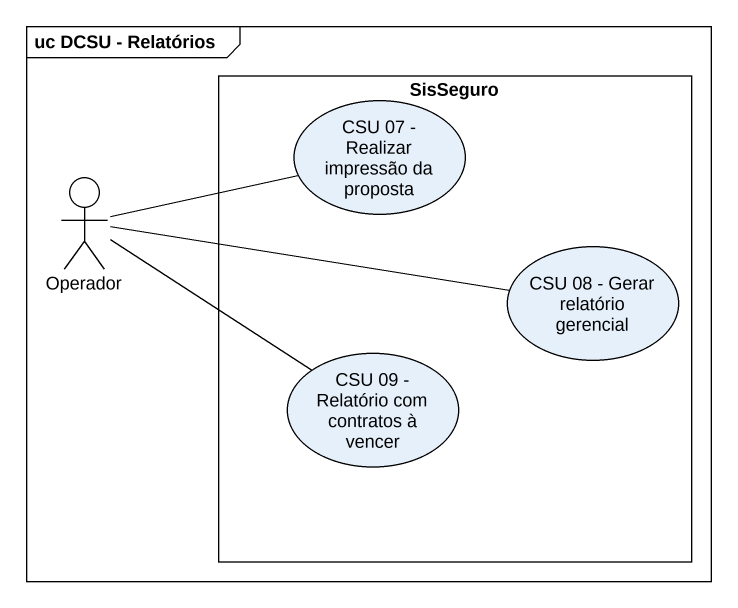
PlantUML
@startuml
mainframe uc DCSU - Relatórios
rectangle SisSeguro {
  usecase "CSU 07 - Realizar impressão da proposta" as CSU_07_Realizar_impressão
  usecase "CSU 08 - Gerar relatório gerencial" as CSU_08_Gerar_relatório
  usecase "CSU 09 - Relatório com contratos à vencer" as CSU_09_Relatório_com
}
actor Operador
Operador -right- CSU_07_Realizar_impressão
Operador -right- CSU_08_Gerar_relatório
Operador -right- CSU_09_Relatório_com
@enduml
